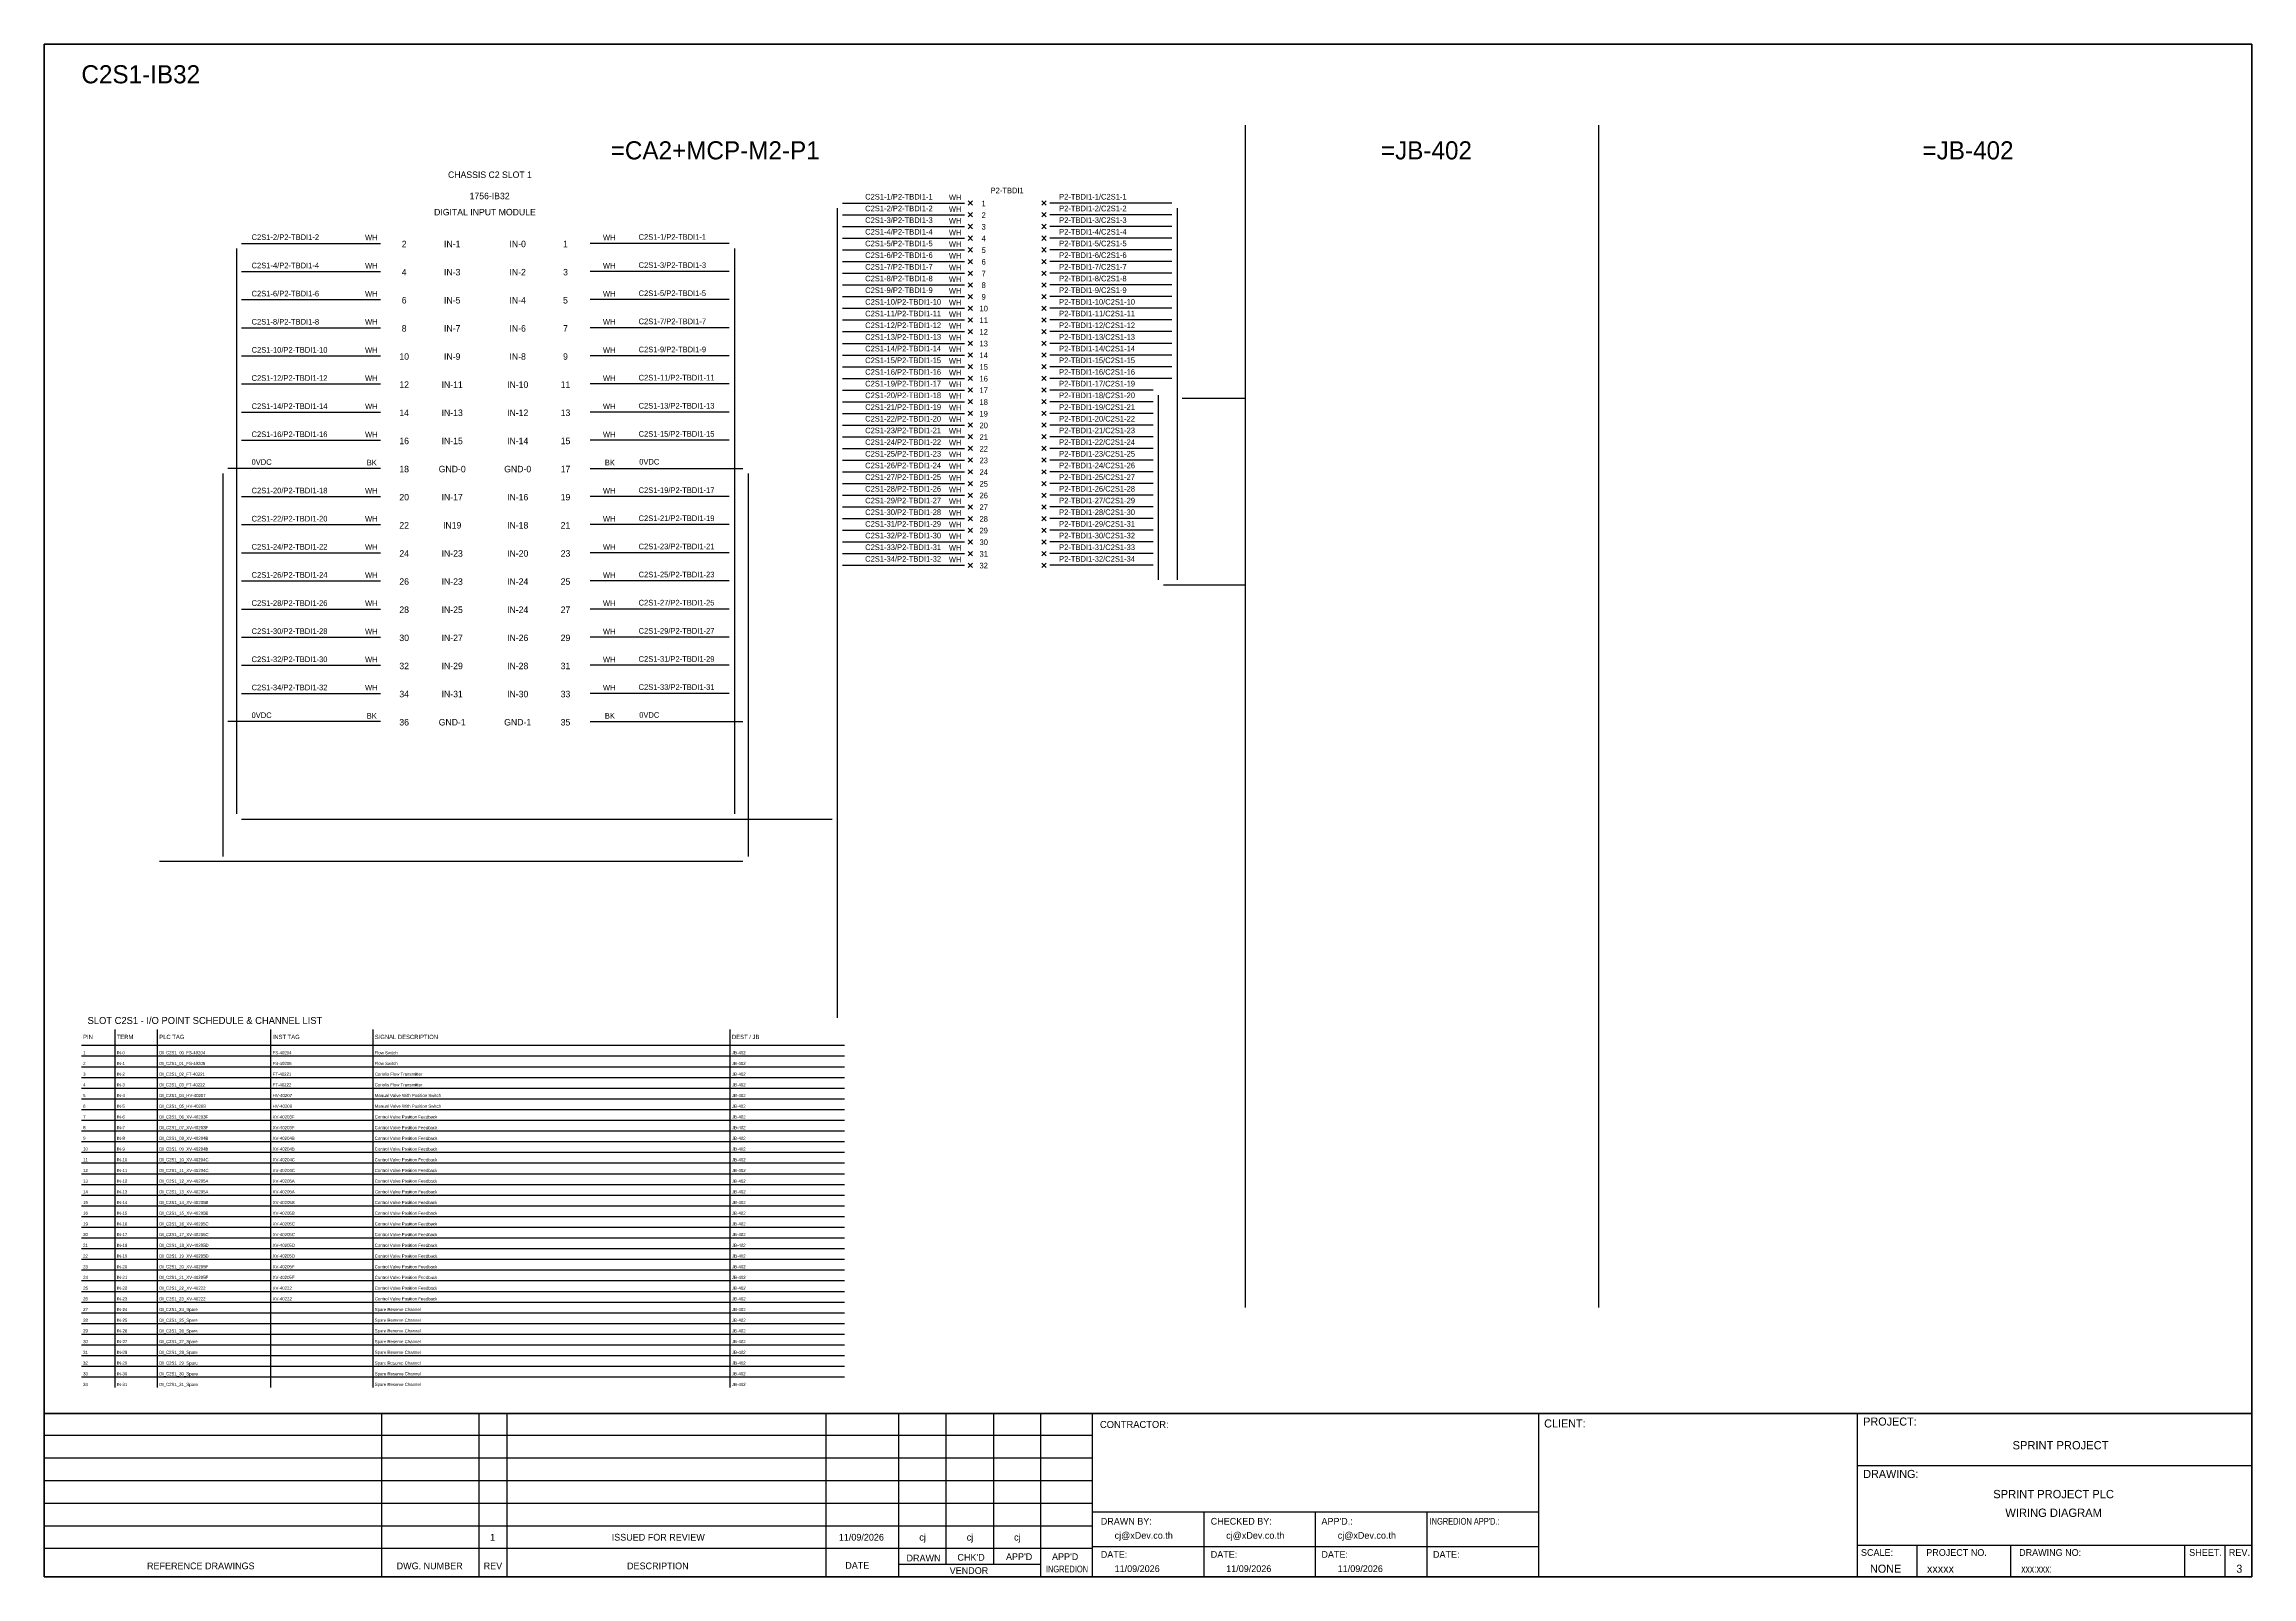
# Model space of a CAD drawing. Header units: metres. Extents: x 0 to 20667, y -39055 to 2704.
# Drawn here: x 16773 to 20667, y -6008 to -3304 of the extents above; entities that cross this region are included whole.
import ezdxf
from ezdxf.enums import TextEntityAlignment as Align

# ---------------------------------------------------------------- set-up
doc = ezdxf.new("R2010")
doc.units = ezdxf.units.M

msp = doc.modelspace()

# ---------------------------------------------------------------- linework, layer by layer
at = {"color": 1, "ltscale": 25.4}
for p, q in [((18410.4, -3580.9), (18402.8, -3588.6)), ((18402.8, -3580.9), (18410.4, -3588.6)), ((18532.5, -3580.9), (18540.2, -3588.6)), ((18540.2, -3580.9), (18532.5, -3588.6)), ((18410.4, -3601.5), (18402.8, -3609.2)), ((18402.8, -3601.5), (18410.4, -3609.2)), ((18532.5, -3601.5), (18540.2, -3609.2)), ((18540.2, -3601.5), (18532.5, -3609.2)), ((18410.4, -3622.1), (18402.8, -3629.8)), ((18402.8, -3622.1), (18410.4, -3629.8)), ((18410.4, -3642.7), (18402.8, -3650.4)), ((18402.8, -3642.7), (18410.4, -3650.4)), ((18532.5, -3622.1), (18540.2, -3629.8)), ((18540.2, -3622.1), (18532.5, -3629.8)), ((18532.5, -3642.7), (18540.2, -3650.4)), ((18540.2, -3642.7), (18532.5, -3650.4)), ((18410.4, -3663.3), (18402.8, -3671)), ((18402.8, -3663.3), (18410.4, -3671)), ((18410.4, -3684), (18402.8, -3691.6)), ((18402.8, -3684), (18410.4, -3691.6)), ((18532.5, -3663.3), (18540.2, -3671)), ((18540.2, -3663.3), (18532.5, -3671)), ((18532.5, -3684), (18540.2, -3691.6)), ((18540.2, -3684), (18532.5, -3691.6)), ((18410.4, -3704.6), (18402.8, -3712.2)), ((18402.8, -3704.6), (18410.4, -3712.2)), ((18410.4, -3725.2), (18402.8, -3732.9)), ((18402.8, -3725.2), (18410.4, -3732.9)), ((18532.5, -3704.6), (18540.2, -3712.2)), ((18540.2, -3704.6), (18532.5, -3712.2)), ((18532.5, -3725.2), (18540.2, -3732.9)), ((18540.2, -3725.2), (18532.5, -3732.9)), ((18410.4, -3745.8), (18402.8, -3753.5)), ((18402.8, -3745.8), (18410.4, -3753.5)), ((18410.4, -3766.4), (18402.8, -3774.1)), ((18402.8, -3766.4), (18410.4, -3774.1)), ((18532.5, -3745.8), (18540.2, -3753.5)), ((18540.2, -3745.8), (18532.5, -3753.5)), ((18532.5, -3766.4), (18540.2, -3774.1)), ((18540.2, -3766.4), (18532.5, -3774.1)), ((18410.4, -3787), (18402.8, -3794.7)), ((18402.8, -3787), (18410.4, -3794.7)), ((18410.4, -3807.6), (18402.8, -3815.3)), ((18402.8, -3807.6), (18410.4, -3815.3)), ((18532.5, -3787), (18540.2, -3794.7)), ((18540.2, -3787), (18532.5, -3794.7)), ((18532.5, -3807.6), (18540.2, -3815.3)), ((18540.2, -3807.6), (18532.5, -3815.3)), ((18410.4, -3828.2), (18402.8, -3835.9)), ((18402.8, -3828.2), (18410.4, -3835.9)), ((18410.4, -3848.9), (18402.8, -3856.5)), ((18402.8, -3848.9), (18410.4, -3856.5)), ((18532.5, -3828.2), (18540.2, -3835.9)), ((18540.2, -3828.2), (18532.5, -3835.9)), ((18532.5, -3848.9), (18540.2, -3856.5)), ((18540.2, -3848.9), (18532.5, -3856.5)), ((18410.4, -3869.5), (18402.8, -3877.1)), ((18402.8, -3869.5), (18410.4, -3877.1)), ((18410.4, -3890.1), (18402.8, -3897.7)), ((18402.8, -3890.1), (18410.4, -3897.7)), ((18532.5, -3869.5), (18540.2, -3877.1)), ((18540.2, -3869.5), (18532.5, -3877.1)), ((18532.5, -3890.1), (18540.2, -3897.7)), ((18540.2, -3890.1), (18532.5, -3897.7)), ((18410.4, -3910.7), (18402.8, -3918.4)), ((18402.8, -3910.7), (18410.4, -3918.4)), ((18410.4, -3931.3), (18402.8, -3939)), ((18402.8, -3931.3), (18410.4, -3939)), ((18532.5, -3910.7), (18540.2, -3918.4)), ((18540.2, -3910.7), (18532.5, -3918.4)), ((18532.5, -3931.3), (18540.2, -3939)), ((18540.2, -3931.3), (18532.5, -3939)), ((18410.4, -3951.9), (18402.8, -3959.6)), ((18402.8, -3951.9), (18410.4, -3959.6)), ((18532.5, -3951.9), (18540.2, -3959.6)), ((18540.2, -3951.9), (18532.5, -3959.6)), ((18410.4, -3972.5), (18402.8, -3980.2)), ((18402.8, -3972.5), (18410.4, -3980.2)), ((18410.4, -3993.1), (18402.8, -4000.8)), ((18402.8, -3993.1), (18410.4, -4000.8)), ((18532.5, -3972.5), (18540.2, -3980.2)), ((18540.2, -3972.5), (18532.5, -3980.2)), ((18532.5, -3993.1), (18540.2, -4000.8)), ((18540.2, -3993.1), (18532.5, -4000.8)), ((18410.4, -4013.8), (18402.8, -4021.4)), ((18402.8, -4013.8), (18410.4, -4021.4)), ((18410.4, -4034.4), (18402.8, -4042)), ((18402.8, -4034.4), (18410.4, -4042)), ((18532.5, -4013.8), (18540.2, -4021.4)), ((18540.2, -4013.8), (18532.5, -4021.4)), ((18532.5, -4034.4), (18540.2, -4042)), ((18540.2, -4034.4), (18532.5, -4042)), ((18410.4, -4055), (18402.8, -4062.6)), ((18402.8, -4055), (18410.4, -4062.6)), ((18410.4, -4075.6), (18402.8, -4083.3)), ((18402.8, -4075.6), (18410.4, -4083.3)), ((18532.5, -4055), (18540.2, -4062.6)), ((18540.2, -4055), (18532.5, -4062.6)), ((18532.5, -4075.6), (18540.2, -4083.3)), ((18540.2, -4075.6), (18532.5, -4083.3)), ((18410.4, -4096.2), (18402.8, -4103.9)), ((18402.8, -4096.2), (18410.4, -4103.9)), ((18410.4, -4116.8), (18402.8, -4124.5)), ((18402.8, -4116.8), (18410.4, -4124.5)), ((18532.5, -4096.2), (18540.2, -4103.9)), ((18540.2, -4096.2), (18532.5, -4103.9)), ((18532.5, -4116.8), (18540.2, -4124.5)), ((18540.2, -4116.8), (18532.5, -4124.5)), ((18410.4, -4137.4), (18402.8, -4145.1)), ((18402.8, -4137.4), (18410.4, -4145.1)), ((18410.4, -4158), (18402.8, -4165.7)), ((18402.8, -4158), (18410.4, -4165.7)), ((18532.5, -4137.4), (18540.2, -4145.1)), ((18540.2, -4137.4), (18532.5, -4145.1)), ((18532.5, -4158), (18540.2, -4165.7)), ((18540.2, -4158), (18532.5, -4165.7)), ((18410.4, -4178.6), (18402.8, -4186.3)), ((18402.8, -4178.6), (18410.4, -4186.3)), ((18410.4, -4199.3), (18402.8, -4206.9)), ((18402.8, -4199.3), (18410.4, -4206.9)), ((18532.5, -4178.6), (18540.2, -4186.3)), ((18540.2, -4178.6), (18532.5, -4186.3)), ((18532.5, -4199.3), (18540.2, -4206.9)), ((18540.2, -4199.3), (18532.5, -4206.9)), ((18410.4, -4219.9), (18402.8, -4227.5)), ((18402.8, -4219.9), (18410.4, -4227.5)), ((18532.5, -4219.9), (18540.2, -4227.5)), ((18540.2, -4219.9), (18532.5, -4227.5))]:
    msp.add_line(p, q, dxfattribs=at)
at = {"color": 7}
for p, q in [((16898.2, -5674.6), (16898.2, -5042.5)), ((16973.2, -5674.6), (16973.2, -5042.5)), ((17173.2, -5674.6), (17173.2, -5042.5)), ((17353.2, -5674.6), (17353.2, -5042.5)), ((17983.2, -5674.6), (17983.2, -5042.5)), ((16838.9, -5070.5), (18184.7, -5070.5))]:
    msp.add_line(p, q, dxfattribs=at)
at = {"color": 8}
for p, q in [((16838.9, -5089.4), (18184.7, -5089.4)), ((16838.9, -5108.3), (18184.7, -5108.3)), ((16838.9, -5127.2), (18184.7, -5127.2)), ((16838.9, -5146), (18184.7, -5146)), ((16838.9, -5164.9), (18184.7, -5164.9)), ((16838.9, -5183.8), (18184.7, -5183.8)), ((16838.9, -5202.7), (18184.7, -5202.7)), ((16838.9, -5221.6), (18184.7, -5221.6)), ((16838.9, -5240.4), (18184.7, -5240.4)), ((16838.9, -5259.3), (18184.7, -5259.3)), ((16838.9, -5278.2), (18184.7, -5278.2)), ((16838.9, -5297.1), (18184.7, -5297.1)), ((16838.9, -5315.9), (18184.7, -5315.9)), ((16838.9, -5334.8), (18184.7, -5334.8)), ((16838.9, -5353.7), (18184.7, -5353.7)), ((16838.9, -5372.6), (18184.7, -5372.6)), ((16838.9, -5391.5), (18184.7, -5391.5)), ((16838.9, -5410.3), (18184.7, -5410.3)), ((16838.9, -5429.2), (18184.7, -5429.2)), ((16838.9, -5448.1), (18184.7, -5448.1)), ((16838.9, -5467), (18184.7, -5467)), ((16838.9, -5485.8), (18184.7, -5485.8)), ((16838.9, -5504.7), (18184.7, -5504.7)), ((16838.9, -5523.6), (18184.7, -5523.6)), ((16838.9, -5542.5), (18184.7, -5542.5)), ((16838.9, -5561.4), (18184.7, -5561.4)), ((16838.9, -5580.2), (18184.7, -5580.2)), ((16838.9, -5599.1), (18184.7, -5599.1)), ((16838.9, -5618), (18184.7, -5618)), ((16838.9, -5636.9), (18184.7, -5636.9)), ((16838.9, -5655.8), (18184.7, -5655.8))]:
    msp.add_line(p, q, dxfattribs=at)
at = {"color": 4}
for p, q in [((20075.5, -5952.3), (20075.5, -6008.4)), ((20240.8, -5952.3), (20240.8, -6008.4))]:
    msp.add_line(p, q, dxfattribs=at)
at = {"color": 4, "ltscale": 0.5}
for p, q in [((20547.9, -5952.3), (20547.9, -6008.4)), ((20547.9, -5952.3), (20547.9, -6008.4)), ((20619.1, -5952.3), (20619.1, -6008.4)), ((20619.1, -5952.3), (20619.1, -6008.4))]:
    msp.add_line(p, q, dxfattribs=at)
at = {"layer": 'GT_1', "color": 4}
for p, q in [((17368.6, -6008.4), (17368.6, -5720.3)), ((17540.5, -6008.4), (17540.5, -5720.3)), ((17589.6, -6008.4), (17589.6, -5720.3)), ((18152.3, -6008.4), (18152.3, -5720.3)), ((18280.6, -6008.4), (18280.6, -5720.3)), ((18364.2, -5986.6), (18364.2, -5720.3)), ((18447.7, -5986.6), (18447.7, -5720.2)), ((18531, -6008.4), (18531, -5720.3)), ((18622, -6008.4), (18622, -5720.3)), ((19409, -6008.4), (19409, -5720.3)), ((19971.3, -6008.4), (19971.3, -5720.3)), ((19971.3, -6008.4), (19971.3, -5720.3)), ((19971.3, -6008.4), (19971.3, -5720.3)), ((18622, -5759.1), (16773.2, -5759.1)), ((18622, -5798.9), (16773.2, -5798.9)), ((18622, -5838.8), (16773.2, -5838.8)), ((18622, -5878.8), (16773.2, -5878.8)), ((19409, -5894.1), (18622, -5894.1)), ((18818.8, -6008.4), (18818.8, -5894.1)), ((19015.5, -6008.4), (19015.5, -5894.1)), ((19212.3, -6008.4), (19212.3, -5894.1)), ((18622, -5918.7), (16773.2, -5918.7)), ((19409, -5955.6), (18622, -5955.6)), ((19971.3, -5952.3), (20666.5, -5952.3)), ((18621.9, -5958.6), (16773.2, -5958.6)), ((18531, -5986.6), (18280.6, -5986.6))]:
    msp.add_line(p, q, dxfattribs=at)
at = {"layer": 'HELPPOINT', "color": 4, "lineweight": 35}
for p, q in [((16773.2, -6008.4), (16773.2, -3304.2)), ((16773.2, -3304.2), (20666.5, -3304.2)), ((16773.2, -6008.4), (16773.2, -3304.2)), ((16773.2, -3304.2), (20666.5, -3304.2)), ((20666.5, -3304.2), (20666.5, -6008.4)), ((20666.5, -3304.2), (20666.5, -6008.4)), ((20666.5, -6008.4), (16773.2, -6008.4)), ((20666.5, -6008.4), (16773.2, -6008.4))]:
    msp.add_line(p, q, dxfattribs=at)
at = {"layer": 'HELPPOINT', "color": 4}
for p, q in [((19971.3, -5811.8), (20666.5, -5811.8)), ((19971.3, -5811.8), (20666.5, -5811.8)), ((19971.3, -5952.3), (20666.5, -5952.3))]:
    msp.add_line(p, q, dxfattribs=at)
at = {"layer": 'IE-WIRE', "color": 4, "ltscale": 25.4}
for p, q in [((18171.8, -3593.9), (18171.8, -5022.3)), ((18180.9, -3584.7), (18396.3, -3584.7)), ((18180.9, -3605.3), (18396.3, -3605.3)), ((18762, -3584.7), (18546.6, -3584.7)), ((18762, -3605.3), (18546.6, -3605.3)), ((18771.1, -3593.9), (18771.1, -4249.4)), ((17121.4, -3655.7), (17366.6, -3655.7)), ((17981.4, -3655.7), (17736.1, -3655.7)), ((18180.9, -3626), (18396.3, -3626)), ((18180.9, -3646.6), (18396.3, -3646.6)), ((18762, -3626), (18546.6, -3626)), ((18762, -3646.6), (18546.6, -3646.6)), ((17112.2, -3664.9), (17112.2, -4662.3)), ((17990.5, -3664.9), (17990.5, -4662.3)), ((18180.9, -3667.2), (18396.3, -3667.2)), ((18180.9, -3687.8), (18396.3, -3687.8)), ((18762, -3667.2), (18546.6, -3667.2)), ((18762, -3687.8), (18546.6, -3687.8)), ((17121.4, -3705.3), (17366.6, -3705.3)), ((17981.4, -3705.3), (17736.1, -3705.3)), ((18180.9, -3708.4), (18396.3, -3708.4)), ((18180.9, -3729), (18396.3, -3729)), ((18762, -3708.4), (18546.6, -3708.4)), ((18762, -3729), (18546.6, -3729)), ((17121.4, -3754.9), (17366.6, -3754.9)), ((17981.4, -3754.9), (17736.1, -3754.9)), ((18180.9, -3749.6), (18396.3, -3749.6)), ((18180.9, -3770.2), (18396.3, -3770.2)), ((18762, -3749.6), (18546.6, -3749.6)), ((18762, -3770.2), (18546.6, -3770.2)), ((17121.4, -3804.6), (17366.6, -3804.6)), ((17981.4, -3804.6), (17736.1, -3804.6)), ((18180.9, -3790.9), (18396.3, -3790.9)), ((18180.9, -3811.5), (18396.3, -3811.5)), ((18762, -3790.9), (18546.6, -3790.9)), ((18762, -3811.5), (18546.6, -3811.5)), ((17121.4, -3854.2), (17366.6, -3854.2)), ((17981.4, -3854.2), (17736.1, -3854.2)), ((18180.9, -3832.1), (18396.3, -3832.1)), ((18180.9, -3852.7), (18396.3, -3852.7)), ((18762, -3832.1), (18546.6, -3832.1)), ((18762, -3852.7), (18546.6, -3852.7)), ((18180.9, -3873.3), (18396.3, -3873.3)), ((18762, -3873.3), (18546.6, -3873.3)), ((17121.4, -3903.8), (17366.6, -3903.8)), ((17981.4, -3903.8), (17736.1, -3903.8)), ((18180.9, -3893.9), (18396.3, -3893.9)), ((18180.9, -3914.5), (18396.3, -3914.5)), ((18762, -3893.9), (18546.6, -3893.9)), ((18728.9, -3914.5), (18546.6, -3914.5)), ((18738, -3923.7), (18738, -4249.4)), ((17121.4, -3953.5), (17366.6, -3953.5)), ((17981.4, -3953.5), (17736.1, -3953.5)), ((18180.9, -3935.1), (18396.3, -3935.1)), ((18180.9, -3955.7), (18396.3, -3955.7)), ((18728.9, -3935.1), (18546.6, -3935.1)), ((18728.9, -3955.7), (18546.6, -3955.7)), ((17121.4, -4003.1), (17366.6, -4003.1)), ((17981.4, -4003.1), (17736.1, -4003.1)), ((18180.9, -3976.4), (18396.3, -3976.4)), ((18180.9, -3997), (18396.3, -3997)), ((18728.9, -3976.4), (18546.6, -3976.4)), ((18728.9, -3997), (18546.6, -3997)), ((18180.9, -4017.6), (18396.3, -4017.6)), ((18180.9, -4038.2), (18396.3, -4038.2)), ((18728.9, -4017.6), (18546.6, -4017.6)), ((18728.9, -4038.2), (18546.6, -4038.2)), ((18180.9, -4058.8), (18396.3, -4058.8)), ((18180.9, -4079.4), (18396.3, -4079.4)), ((18728.9, -4058.8), (18546.6, -4058.8)), ((18728.9, -4079.4), (18546.6, -4079.4)), ((17121.4, -4102.4), (17366.6, -4102.4)), ((17981.4, -4102.4), (17736.1, -4102.4)), ((18180.9, -4100), (18396.3, -4100)), ((18180.9, -4120.6), (18396.3, -4120.6)), ((18728.9, -4100), (18546.6, -4100)), ((18728.9, -4120.6), (18546.6, -4120.6)), ((17121.4, -4152), (17366.6, -4152)), ((17981.4, -4152), (17736.1, -4152)), ((18180.9, -4141.3), (18396.3, -4141.3)), ((18180.9, -4161.9), (18396.3, -4161.9)), ((18728.9, -4141.3), (18546.6, -4141.3)), ((18728.9, -4161.9), (18546.6, -4161.9)), ((17121.4, -4201.6), (17366.6, -4201.6)), ((17981.4, -4201.6), (17736.1, -4201.6)), ((18180.9, -4182.5), (18396.3, -4182.5)), ((18180.9, -4203.1), (18396.3, -4203.1)), ((18728.9, -4182.5), (18546.6, -4182.5)), ((18728.9, -4203.1), (18546.6, -4203.1)), ((18180.9, -4223.7), (18396.3, -4223.7)), ((18728.9, -4223.7), (18546.6, -4223.7)), ((17121.4, -4251.3), (17366.6, -4251.3)), ((17981.4, -4251.3), (17736.1, -4251.3)), ((17121.4, -4300.9), (17366.6, -4300.9)), ((17981.4, -4300.9), (17736.1, -4300.9)), ((17121.4, -4350.5), (17366.6, -4350.5)), ((17981.4, -4350.5), (17736.1, -4350.5)), ((17121.4, -4400.2), (17366.6, -4400.2)), ((17981.4, -4400.2), (17736.1, -4400.2)), ((17121.4, -4449.8), (17366.6, -4449.8)), ((17981.4, -4449.8), (17736.1, -4449.8))]:
    msp.add_line(p, q, dxfattribs=at)
at = {"layer": 'IE-WIRE', "color": 4}
for p, q in [((18780.1, -3928.6), (18891.4, -3928.6)), ((18747, -4258.4), (18891.4, -4258.4)), ((17121.3, -4671.4), (18162.6, -4671.4))]:
    msp.add_line(p, q, dxfattribs=at)
at = {"layer": 'IE-WIRE', "color": 7, "ltscale": 25.4}
for p, q in [((17088.1, -4061.9), (17088.1, -4737.5)), ((17366.6, -4052.7), (17097.2, -4052.7)), ((17736.1, -4052.7), (18005.5, -4052.7)), ((18014.6, -4061.9), (18014.6, -4737.5)), ((17366.6, -4499.4), (17097.2, -4499.4)), ((17736.1, -4499.4), (18005.5, -4499.4)), ((18005.6, -4746.5), (16976.6, -4746.5))]:
    msp.add_line(p, q, dxfattribs=at)
at = {"layer": 'MEMBER', "color": 4, "lineweight": 35}
msp.add_line((16773.2, -5720.3), (20666.5, -5720.3), dxfattribs=at)
msp.add_line((16773.2, -5720.3), (20666.5, -5720.3), dxfattribs=at)
at = {"layer": 'MEMBER', "color": 4}
for p, q in [((19971.3, -5811.8), (20666.5, -5811.8)), ((19971.3, -5811.8), (20666.5, -5811.8)), ((19971.3, -5952.3), (20666.5, -5952.3)), ((19971.3, -5952.3), (20666.5, -5952.3))]:
    msp.add_line(p, q, dxfattribs=at)
at = {"layer": 'x01001-FrameArea'}
for p, q in [((18891.4, -3446.9), (18891.4, -5533.4)), ((19514.5, -3446.9), (19514.5, -5533.4))]:
    msp.add_line(p, q, dxfattribs=at)

# ---------------------------------------------------------------- texts
at = {"color": 2}
msp.add_text('C2S1-IB32', height=32, dxfattribs=at).set_placement((16838.9, -3373.4))
for s, height, p in [('=CA2+MCP-M2-P1', 32, (17956.6, -3491.6)), ('=JB-402', 32, (19210.9, -3491.6)), ('=JB-402', 32, (20166, -3491.6)), ('CHASSIS C2 SLOT 1', 11.441, (17559.4, -3534.6)), ('1756-IB32', 11.44, (17558.8, -3572.1)), ('DIGITAL INPUT MODULE', 11.441, (17550.6, -3600.6)), ('2', 11.4, (17408.1, -3656.8)), ('IN-1', 11.44, (17492.8, -3656.8)), ('IN-0', 11.44, (17608.3, -3656.8)), ('1', 11.4, (17692.6, -3656.8)), ('4', 11.4, (17408.1, -3706.5)), ('IN-3', 11.44, (17492.8, -3706.5)), ('IN-2', 11.44, (17608.3, -3706.5)), ('3', 11.4, (17692.6, -3706.5)), ('6', 11.4, (17408.1, -3756.1)), ('IN-5', 11.44, (17492.8, -3756.1)), ('IN-4', 11.44, (17608.3, -3756.1)), ('5', 11.4, (17692.6, -3756.1)), ('8', 11.4, (17408.1, -3805.7)), ('IN-7', 11.44, (17492.8, -3805.7)), ('IN-6', 11.44, (17608.3, -3805.7)), ('7', 11.4, (17692.6, -3805.7)), ('10', 11.44, (17408.1, -3855.4)), ('IN-9', 11.44, (17492.8, -3855.4)), ('IN-8', 11.44, (17608.3, -3855.4)), ('9', 11.4, (17692.6, -3855.4)), ('12', 11.44, (17408.1, -3905)), ('IN-11', 11.44, (17492.8, -3905)), ('IN-10', 11.44, (17608.3, -3905)), ('11', 11.44, (17692.6, -3905)), ('14', 11.44, (17408.1, -3954.6)), ('IN-13', 11.44, (17492.8, -3954.6)), ('IN-12', 11.44, (17608.3, -3954.6)), ('13', 11.44, (17692.6, -3954.6)), ('16', 11.44, (17408.1, -4004.3)), ('IN-15', 11.44, (17492.8, -4004.3)), ('IN-14', 11.44, (17608.3, -4004.3)), ('15', 11.44, (17692.6, -4004.3)), ('18', 11.44, (17408.1, -4053.9)), ('GND-0', 11.44, (17492.8, -4053.9)), ('GND-0', 11.44, (17608.3, -4053.9)), ('17', 11.44, (17692.6, -4053.9)), ('20', 11.44, (17408.1, -4103.5)), ('IN-17', 11.44, (17492.8, -4103.5)), ('IN-16', 11.44, (17608.3, -4103.5)), ('19', 11.44, (17692.6, -4103.5)), ('22', 11.44, (17408.1, -4153.2)), ('IN19', 11.44, (17492.8, -4153.2)), ('IN-18', 11.44, (17608.3, -4153.2)), ('21', 11.44, (17692.6, -4153.2)), ('24', 11.44, (17408.1, -4202.8)), ('IN-23', 11.44, (17492.8, -4202.8)), ('IN-20', 11.44, (17608.3, -4202.8)), ('23', 11.44, (17692.6, -4202.8)), ('26', 11.44, (17408.1, -4252.4)), ('IN-23', 11.44, (17492.8, -4252.4)), ('IN-24', 11.44, (17608.3, -4252.4)), ('25', 11.44, (17692.6, -4252.4)), ('28', 11.44, (17408.1, -4302.1)), ('IN-25', 11.44, (17492.8, -4302.1)), ('IN-24', 11.44, (17608.3, -4302.1)), ('27', 11.44, (17692.6, -4302.1)), ('30', 11.44, (17408.1, -4351.7)), ('IN-27', 11.44, (17492.8, -4351.7)), ('IN-26', 11.44, (17608.3, -4351.7)), ('29', 11.44, (17692.6, -4351.7)), ('32', 11.44, (17408.1, -4401.3)), ('IN-29', 11.44, (17492.8, -4401.3)), ('IN-28', 11.44, (17608.3, -4401.3)), ('31', 11.44, (17692.6, -4401.3)), ('34', 11.44, (17408.1, -4450.9)), ('IN-31', 11.44, (17492.8, -4450.9)), ('IN-30', 11.44, (17608.3, -4450.9)), ('33', 11.44, (17692.6, -4450.9)), ('36', 11.44, (17408.1, -4500.6)), ('GND-1', 11.44, (17492.8, -4500.6)), ('GND-1', 11.44, (17608.3, -4500.6)), ('35', 11.44, (17692.6, -4500.6))]:
    msp.add_text(s, height=height, dxfattribs=at).set_placement(p, align=Align.MIDDLE_CENTER)
at = {"color": 4}
for s, height, p in [('C2S1-1/P2-TBDI1-1', 9.949, (18221.1, -3578.4)), ('WH', 9.95, (18368.7, -3579.5)), ('P2-TBDI1-1/C2S1-1', 9.949, (18563.1, -3578.4)), ('C2S1-2/P2-TBDI1-2', 9.949, (18221.1, -3599.1)), ('C2S1-3/P2-TBDI1-3', 9.949, (18221.1, -3619.7)), ('WH', 9.95, (18368.7, -3600.1)), ('WH', 9.95, (18368.7, -3620.7)), ('P2-TBDI1-2/C2S1-2', 9.949, (18563.1, -3599.1)), ('P2-TBDI1-3/C2S1-3', 9.949, (18563.1, -3619.7)), ('C2S1-2/P2-TBDI1-2', 9.949, (17139, -3649.7)), ('WH', 9.95, (17339.1, -3650.4)), ('WH', 9.95, (17758.6, -3650.4)), ('C2S1-1/P2-TBDI1-1', 9.949, (17821.5, -3649.4)), ('C2S1-4/P2-TBDI1-4', 9.949, (18221.1, -3640.3)), ('C2S1-5/P2-TBDI1-5', 9.949, (18221.1, -3660.9)), ('WH', 9.95, (18368.7, -3641.3)), ('WH', 9.95, (18368.7, -3661.9)), ('P2-TBDI1-4/C2S1-4', 9.949, (18563.1, -3640.3)), ('P2-TBDI1-5/C2S1-5', 9.949, (18563.1, -3660.9)), ('C2S1-4/P2-TBDI1-4', 9.949, (17139, -3699.7)), ('WH', 9.95, (17339.1, -3700.1)), ('WH', 9.95, (17758.6, -3700.1)), ('C2S1-3/P2-TBDI1-3', 9.949, (17821.5, -3699)), ('C2S1-6/P2-TBDI1-6', 9.949, (18221.1, -3681.5)), ('C2S1-7/P2-TBDI1-7', 9.949, (18221.1, -3702.1)), ('WH', 9.95, (18368.7, -3682.5)), ('WH', 9.95, (18368.7, -3703.2)), ('P2-TBDI1-6/C2S1-6', 9.949, (18563.1, -3681.5)), ('P2-TBDI1-7/C2S1-7', 9.949, (18563.1, -3702.1)), ('C2S1-8/P2-TBDI1-8', 9.949, (18221.1, -3722.7)), ('C2S1-9/P2-TBDI1-9', 9.949, (18221.1, -3743.3)), ('WH', 9.95, (18368.7, -3723.8)), ('WH', 9.95, (18368.7, -3744.4)), ('P2-TBDI1-8/C2S1-8', 9.949, (18563.1, -3722.7)), ('P2-TBDI1-9/C2S1-9', 9.949, (18563.1, -3743.3)), ('C2S1-6/P2-TBDI1-6', 9.949, (17139, -3749.3)), ('WH', 9.95, (17339.1, -3749.7)), ('WH', 9.95, (17758.6, -3749.7)), ('C2S1-5/P2-TBDI1-5', 9.949, (17821.5, -3748.7)), ('C2S1-10/P2-TBDI1-10', 9.949, (18221.1, -3764)), ('C2S1-11/P2-TBDI1-11', 9.949, (18221.1, -3784.6)), ('WH', 9.95, (18368.7, -3765)), ('WH', 9.95, (18368.7, -3785.6)), ('P2-TBDI1-10/C2S1-10', 9.949, (18563.1, -3764)), ('P2-TBDI1-11/C2S1-11', 9.949, (18563.1, -3784.6)), ('C2S1-8/P2-TBDI1-8', 9.949, (17139, -3799)), ('WH', 9.95, (17339.1, -3799.3)), ('WH', 9.95, (17758.6, -3799.3)), ('C2S1-7/P2-TBDI1-7', 9.949, (17821.5, -3798.3)), ('C2S1-12/P2-TBDI1-12', 9.949, (18221.1, -3805.2)), ('C2S1-13/P2-TBDI1-13', 9.949, (18221.1, -3825.8)), ('WH', 9.95, (18368.7, -3806.2)), ('P2-TBDI1-12/C2S1-12', 9.949, (18563.1, -3805.2)), ('P2-TBDI1-13/C2S1-13', 9.949, (18563.1, -3825.8)), ('C2S1-10/P2-TBDI1-10', 9.949, (17139, -3848.6)), ('WH', 9.95, (17339.1, -3849)), ('WH', 9.95, (17758.6, -3849)), ('C2S1-9/P2-TBDI1-9', 9.949, (17821.5, -3847.9)), ('C2S1-14/P2-TBDI1-14', 9.949, (18221.1, -3846.4)), ('WH', 9.95, (18368.7, -3826.8)), ('WH', 9.95, (18368.7, -3847.4)), ('P2-TBDI1-14/C2S1-14', 9.949, (18563.1, -3846.4)), ('C2S1-12/P2-TBDI1-12', 9.949, (17139, -3898.2)), ('WH', 9.95, (17339.1, -3898.6)), ('WH', 9.95, (17758.6, -3898.6)), ('C2S1-11/P2-TBDI1-11', 9.949, (17821.5, -3897.6)), ('C2S1-15/P2-TBDI1-15', 9.949, (18221.1, -3867)), ('C2S1-16/P2-TBDI1-16', 9.949, (18221.1, -3887.6)), ('WH', 9.95, (18368.7, -3868)), ('WH', 9.95, (18368.7, -3888.7)), ('P2-TBDI1-15/C2S1-15', 9.949, (18563.1, -3867)), ('P2-TBDI1-16/C2S1-16', 9.949, (18563.1, -3887.6)), ('C2S1-19/P2-TBDI1-17', 9.949, (18221.1, -3908.2)), ('C2S1-20/P2-TBDI1-18', 9.949, (18221.1, -3928.8)), ('WH', 9.95, (18368.7, -3909.3)), ('WH', 9.95, (18368.7, -3929.9)), ('P2-TBDI1-17/C2S1-19', 9.949, (18563.1, -3908.2)), ('P2-TBDI1-18/C2S1-20', 9.949, (18563.1, -3928.8)), ('C2S1-14/P2-TBDI1-14', 9.949, (17139, -3947.9)), ('WH', 9.95, (17339.1, -3948.2)), ('WH', 9.95, (17758.6, -3948.2)), ('C2S1-13/P2-TBDI1-13', 9.949, (17821.5, -3947.2)), ('C2S1-21/P2-TBDI1-19', 9.949, (18221.1, -3949.5)), ('C2S1-22/P2-TBDI1-20', 9.949, (18221.1, -3970.1)), ('WH', 9.95, (18368.7, -3950.5)), ('WH', 9.95, (18368.7, -3971.1)), ('P2-TBDI1-19/C2S1-21', 9.949, (18563.1, -3949.5)), ('P2-TBDI1-20/C2S1-22', 9.949, (18563.1, -3970.1)), ('C2S1-16/P2-TBDI1-16', 9.949, (17139, -3997.5)), ('WH', 9.95, (17339.1, -3997.9)), ('WH', 9.95, (17758.6, -3997.9)), ('C2S1-15/P2-TBDI1-15', 9.949, (17821.5, -3996.8)), ('C2S1-23/P2-TBDI1-21', 9.949, (18221.1, -3990.7)), ('C2S1-24/P2-TBDI1-22', 9.949, (18221.1, -4011.3)), ('WH', 9.95, (18368.7, -3991.7)), ('WH', 9.95, (18368.7, -4012.3)), ('P2-TBDI1-21/C2S1-23', 9.949, (18563.1, -3990.7)), ('P2-TBDI1-22/C2S1-24', 9.949, (18563.1, -4011.3)), ('C2S1-25/P2-TBDI1-23', 9.949, (18221.1, -4031.9)), ('C2S1-26/P2-TBDI1-24', 9.949, (18221.1, -4052.5)), ('WH', 9.95, (18368.7, -4032.9)), ('WH', 9.95, (18368.7, -4053.6)), ('P2-TBDI1-23/C2S1-25', 9.949, (18563.1, -4031.9)), ('P2-TBDI1-24/C2S1-26', 9.949, (18563.1, -4052.5)), ('C2S1-20/P2-TBDI1-18', 9.949, (17139, -4096.8)), ('WH', 9.95, (17339.1, -4097.1)), ('WH', 9.95, (17758.6, -4097.1)), ('C2S1-19/P2-TBDI1-17', 9.949, (17821.5, -4096.1)), ('C2S1-27/P2-TBDI1-25', 9.949, (18221.1, -4073.1)), ('C2S1-28/P2-TBDI1-26', 9.949, (18221.1, -4093.7)), ('WH', 9.95, (18368.7, -4074.2)), ('WH', 9.95, (18368.7, -4094.8)), ('P2-TBDI1-25/C2S1-27', 9.949, (18563.1, -4073.1)), ('P2-TBDI1-26/C2S1-28', 9.949, (18563.1, -4093.7)), ('C2S1-29/P2-TBDI1-27', 9.949, (18221.1, -4114.4)), ('C2S1-30/P2-TBDI1-28', 9.949, (18221.1, -4135)), ('WH', 9.95, (18368.7, -4115.4)), ('WH', 9.95, (18368.7, -4136)), ('P2-TBDI1-27/C2S1-29', 9.949, (18563.1, -4114.4)), ('P2-TBDI1-28/C2S1-30', 9.949, (18563.1, -4135)), ('C2S1-22/P2-TBDI1-20', 9.949, (17139, -4146.4)), ('WH', 9.95, (17339.1, -4146.8)), ('WH', 9.95, (17758.6, -4146.8)), ('C2S1-21/P2-TBDI1-19', 9.949, (17821.5, -4145.7)), ('C2S1-31/P2-TBDI1-29', 9.949, (18221.1, -4155.6)), ('C2S1-32/P2-TBDI1-30', 9.949, (18221.1, -4176.2)), ('WH', 9.95, (18368.7, -4156.6)), ('P2-TBDI1-29/C2S1-31', 9.949, (18563.1, -4155.6)), ('P2-TBDI1-30/C2S1-32', 9.949, (18563.1, -4176.2)), ('C2S1-24/P2-TBDI1-22', 9.949, (17139, -4196)), ('WH', 9.95, (17339.1, -4196.4)), ('WH', 9.95, (17758.6, -4196.4)), ('C2S1-23/P2-TBDI1-21', 9.949, (17821.5, -4195.4)), ('C2S1-33/P2-TBDI1-31', 9.949, (18221.1, -4196.8)), ('WH', 9.95, (18368.7, -4177.2)), ('WH', 9.95, (18368.7, -4197.8)), ('P2-TBDI1-31/C2S1-33', 9.949, (18563.1, -4196.8)), ('C2S1-26/P2-TBDI1-24', 9.949, (17139, -4245.6)), ('WH', 9.95, (17339.1, -4246)), ('WH', 9.95, (17758.6, -4246)), ('C2S1-25/P2-TBDI1-23', 9.949, (17821.5, -4245)), ('C2S1-34/P2-TBDI1-32', 9.949, (18221.1, -4217.4)), ('WH', 9.95, (18368.7, -4218.4)), ('P2-TBDI1-32/C2S1-34', 9.949, (18563.1, -4217.4)), ('C2S1-28/P2-TBDI1-26', 9.949, (17139, -4295.3)), ('WH', 9.95, (17339.1, -4295.7)), ('WH', 9.95, (17758.6, -4295.7)), ('C2S1-27/P2-TBDI1-25', 9.949, (17821.5, -4294.6)), ('C2S1-30/P2-TBDI1-28', 9.949, (17139, -4344.9)), ('WH', 9.95, (17339.1, -4345.3)), ('WH', 9.95, (17758.6, -4345.3)), ('C2S1-29/P2-TBDI1-27', 9.949, (17821.5, -4344.3)), ('C2S1-32/P2-TBDI1-30', 9.949, (17139, -4394.5)), ('WH', 9.95, (17339.1, -4394.9)), ('WH', 9.95, (17758.6, -4394.9)), ('C2S1-31/P2-TBDI1-29', 9.949, (17821.5, -4393.9)), ('C2S1-34/P2-TBDI1-32', 9.949, (17139, -4444.2)), ('WH', 9.95, (17339.1, -4444.6)), ('WH', 9.95, (17758.6, -4444.6)), ('C2S1-33/P2-TBDI1-31', 9.949, (17821.5, -4443.5))]:
    msp.add_text(s, height=height, dxfattribs=at).set_placement(p)
msp.add_text('P2-TBDI1', height=9.95, dxfattribs=at).set_placement((18471.5, -3562.4), align=Align.MIDDLE_CENTER)
at = {"color": 7}
for s, height, p in [('0VDC', 9.95, (17139, -4046.5)), ('BK', 9.95, (17342.1, -4047.5)), ('BK', 9.95, (17762, -4047.5)), ('0VDC', 9.95, (17822.6, -4046)), ('0VDC', 9.95, (17139, -4493.2)), ('BK', 9.95, (17342.1, -4494.2)), ('BK', 9.95, (17762, -4494.2)), ('0VDC', 9.95, (17822.6, -4492.7)), ('2', 5.5, (16841.9, -5105.3)), ('1', 5.5, (16841.9, -5086.4)), ('IN-0', 5.5, (16901.2, -5086.4)), ('IN-1', 5.5, (16901.2, -5105.3)), ('DI_C2S1_00_FS-40204', 5.5, (16976.2, -5086.4)), ('DI_C2S1_01_FS-40205', 5.5, (16976.2, -5105.3)), ('FS-40204', 5.5, (17176.2, -5086.4)), ('FS-40205', 5.5, (17176.2, -5105.3)), ('Flow Switch', 5.5, (17356.2, -5086.4)), ('Flow Switch', 5.5, (17356.2, -5105.3)), ('JB-402', 5.5, (17986.2, -5086.4)), ('JB-402', 5.5, (17986.2, -5105.3)), ('4', 5.5, (16841.9, -5143)), ('3', 5.5, (16841.9, -5124.2)), ('IN-2', 5.5, (16901.2, -5124.2)), ('IN-3', 5.5, (16901.2, -5143)), ('DI_C2S1_02_FT-40221', 5.5, (16976.2, -5124.2)), ('DI_C2S1_03_FT-40222', 5.5, (16976.2, -5143)), ('FT-40221', 5.5, (17176.2, -5124.2)), ('FT-40222', 5.5, (17176.2, -5143)), ('Coriolis Flow Transmitter', 5.5, (17356.2, -5124.2)), ('Coriolis Flow Transmitter', 5.5, (17356.2, -5143)), ('JB-402', 5.5, (17986.2, -5124.2)), ('JB-402', 5.5, (17986.2, -5143)), ('5', 5.5, (16841.9, -5161.9)), ('6', 5.5, (16841.9, -5180.8)), ('IN-4', 5.5, (16901.2, -5161.9)), ('IN-5', 5.5, (16901.2, -5180.8)), ('DI_C2S1_04_HV-40207', 5.5, (16976.2, -5161.9)), ('DI_C2S1_05_HV-40208', 5.5, (16976.2, -5180.8)), ('HV-40207', 5.5, (17176.2, -5161.9)), ('HV-40208', 5.5, (17176.2, -5180.8)), ('Manual Valve With Position Switch', 5.5, (17356.2, -5161.9)), ('Manual Valve With Position Switch', 5.5, (17356.2, -5180.8)), ('JB-402', 5.5, (17986.2, -5161.9)), ('JB-402', 5.5, (17986.2, -5180.8)), ('8', 5.5, (16841.9, -5218.6)), ('7', 5.5, (16841.9, -5199.7)), ('IN-6', 5.5, (16901.2, -5199.7)), ('IN-7', 5.5, (16901.2, -5218.6)), ('DI_C2S1_06_XV-40203F', 5.5, (16976.2, -5199.7)), ('DI_C2S1_07_XV-40203F', 5.5, (16976.2, -5218.6)), ('XV-40203F', 5.5, (17176.2, -5199.7)), ('XV-40203F', 5.5, (17176.2, -5218.6)), ('Control Valve Position Feedback', 5.5, (17356.2, -5199.7)), ('Control Valve Position Feedback', 5.5, (17356.2, -5218.6)), ('JB-402', 5.5, (17986.2, -5199.7)), ('JB-402', 5.5, (17986.2, -5218.6)), ('9', 5.5, (16841.9, -5237.4)), ('10', 5.5, (16841.9, -5256.3)), ('IN-8', 5.5, (16901.2, -5237.4)), ('IN-9', 5.5, (16901.2, -5256.3)), ('DI_C2S1_08_XV-40204B', 5.5, (16976.2, -5237.4)), ('DI_C2S1_09_XV-40204B', 5.5, (16976.2, -5256.3)), ('XV-40204B', 5.5, (17176.2, -5237.4)), ('XV-40204B', 5.5, (17176.2, -5256.3)), ('Control Valve Position Feedback', 5.5, (17356.2, -5237.4)), ('Control Valve Position Feedback', 5.5, (17356.2, -5256.3)), ('JB-402', 5.5, (17986.2, -5237.4)), ('JB-402', 5.5, (17986.2, -5256.3)), ('11', 5.5, (16841.9, -5275.2)), ('12', 5.5, (16841.9, -5294.1)), ('IN-10', 5.5, (16901.2, -5275.2)), ('IN-11', 5.5, (16901.2, -5294.1)), ('DI_C2S1_10_XV-40204C', 5.5, (16976.2, -5275.2)), ('DI_C2S1_11_XV-40204C', 5.5, (16976.2, -5294.1)), ('XV-40204C', 5.5, (17176.2, -5275.2)), ('XV-40204C', 5.5, (17176.2, -5294.1)), ('Control Valve Position Feedback', 5.5, (17356.2, -5275.2)), ('Control Valve Position Feedback', 5.5, (17356.2, -5294.1)), ('JB-402', 5.5, (17986.2, -5275.2)), ('JB-402', 5.5, (17986.2, -5294.1)), ('13', 5.5, (16841.9, -5312.9)), ('14', 5.5, (16841.9, -5331.8)), ('IN-12', 5.5, (16901.2, -5312.9)), ('IN-13', 5.5, (16901.2, -5331.8)), ('DI_C2S1_12_XV-40205A', 5.5, (16976.2, -5312.9)), ('DI_C2S1_13_XV-40205A', 5.5, (16976.2, -5331.8)), ('XV-40205A', 5.5, (17176.2, -5312.9)), ('XV-40205A', 5.5, (17176.2, -5331.8)), ('Control Valve Position Feedback', 5.5, (17356.2, -5312.9)), ('Control Valve Position Feedback', 5.5, (17356.2, -5331.8)), ('JB-402', 5.5, (17986.2, -5312.9)), ('JB-402', 5.5, (17986.2, -5331.8)), ('15', 5.5, (16841.9, -5350.7)), ('16', 5.5, (16841.9, -5369.6)), ('IN-14', 5.5, (16901.2, -5350.7)), ('IN-15', 5.5, (16901.2, -5369.6)), ('DI_C2S1_14_XV-40205B', 5.5, (16976.2, -5350.7)), ('DI_C2S1_15_XV-40205B', 5.5, (16976.2, -5369.6)), ('XV-40205B', 5.5, (17176.2, -5350.7)), ('XV-40205B', 5.5, (17176.2, -5369.6)), ('Control Valve Position Feedback', 5.5, (17356.2, -5350.7)), ('Control Valve Position Feedback', 5.5, (17356.2, -5369.6)), ('JB-402', 5.5, (17986.2, -5350.7)), ('JB-402', 5.5, (17986.2, -5369.6)), ('20', 5.5, (16841.9, -5407.3)), ('19', 5.5, (16841.9, -5388.5)), ('IN-16', 5.5, (16901.2, -5388.5)), ('IN-17', 5.5, (16901.2, -5407.3)), ('DI_C2S1_16_XV-40205C', 5.5, (16976.2, -5388.5)), ('DI_C2S1_17_XV-40205C', 5.5, (16976.2, -5407.3)), ('XV-40205C', 5.5, (17176.2, -5388.5)), ('XV-40205C', 5.5, (17176.2, -5407.3)), ('Control Valve Position Feedback', 5.5, (17356.2, -5388.5)), ('Control Valve Position Feedback', 5.5, (17356.2, -5407.3)), ('JB-402', 5.5, (17986.2, -5388.5)), ('JB-402', 5.5, (17986.2, -5407.3)), ('21', 5.5, (16841.9, -5426.2)), ('22', 5.5, (16841.9, -5445.1)), ('IN-18', 5.5, (16901.2, -5426.2)), ('IN-19', 5.5, (16901.2, -5445.1)), ('DI_C2S1_18_XV-40205D', 5.5, (16976.2, -5426.2)), ('DI_C2S1_19_XV-40205D', 5.5, (16976.2, -5445.1)), ('XV-40205D', 5.5, (17176.2, -5426.2)), ('XV-40205D', 5.5, (17176.2, -5445.1)), ('Control Valve Position Feedback', 5.5, (17356.2, -5426.2)), ('Control Valve Position Feedback', 5.5, (17356.2, -5445.1)), ('JB-402', 5.5, (17986.2, -5426.2)), ('JB-402', 5.5, (17986.2, -5445.1)), ('23', 5.5, (16841.9, -5464)), ('24', 5.5, (16841.9, -5482.8)), ('IN-20', 5.5, (16901.2, -5464)), ('IN-21', 5.5, (16901.2, -5482.8)), ('DI_C2S1_20_XV-40205F', 5.5, (16976.2, -5464)), ('DI_C2S1_21_XV-40205F', 5.5, (16976.2, -5482.8)), ('XV-40205F', 5.5, (17176.2, -5464)), ('XV-40205F', 5.5, (17176.2, -5482.8)), ('Control Valve Position Feedback', 5.5, (17356.2, -5464)), ('Control Valve Position Feedback', 5.5, (17356.2, -5482.8)), ('JB-402', 5.5, (17986.2, -5464)), ('JB-402', 5.5, (17986.2, -5482.8)), ('25', 5.5, (16841.9, -5501.7)), ('26', 5.5, (16841.9, -5520.6)), ('IN-22', 5.5, (16901.2, -5501.7)), ('IN-23', 5.5, (16901.2, -5520.6)), ('DI_C2S1_22_XV-40222', 5.5, (16976.2, -5501.7)), ('DI_C2S1_23_XV-40222', 5.5, (16976.2, -5520.6)), ('XV-40222', 5.5, (17176.2, -5501.7)), ('XV-40222', 5.5, (17176.2, -5520.6)), ('Control Valve Position Feedback', 5.5, (17356.2, -5501.7)), ('Control Valve Position Feedback', 5.5, (17356.2, -5520.6)), ('JB-402', 5.5, (17986.2, -5501.7)), ('JB-402', 5.5, (17986.2, -5520.6)), ('27', 5.5, (16841.9, -5539.5)), ('28', 5.5, (16841.9, -5558.4)), ('IN-24', 5.5, (16901.2, -5539.5)), ('IN-25', 5.5, (16901.2, -5558.4)), ('DI_C2S1_24_Spare', 5.5, (16976.2, -5539.5)), ('DI_C2S1_25_Spare', 5.5, (16976.2, -5558.4)), ('Spare Reserve Channel', 5.5, (17356.2, -5539.5)), ('Spare Reserve Channel', 5.5, (17356.2, -5558.4)), ('JB-402', 5.5, (17986.2, -5539.5)), ('JB-402', 5.5, (17986.2, -5558.4)), ('30', 5.5, (16841.9, -5596.1)), ('29', 5.5, (16841.9, -5577.2)), ('IN-26', 5.5, (16901.2, -5577.2)), ('IN-27', 5.5, (16901.2, -5596.1)), ('DI_C2S1_26_Spare', 5.5, (16976.2, -5577.2)), ('DI_C2S1_27_Spare', 5.5, (16976.2, -5596.1)), ('Spare Reserve Channel', 5.5, (17356.2, -5577.2)), ('Spare Reserve Channel', 5.5, (17356.2, -5596.1)), ('JB-402', 5.5, (17986.2, -5577.2)), ('JB-402', 5.5, (17986.2, -5596.1)), ('31', 5.5, (16841.9, -5615)), ('32', 5.5, (16841.9, -5633.9)), ('IN-28', 5.5, (16901.2, -5615)), ('IN-29', 5.5, (16901.2, -5633.9)), ('DI_C2S1_28_Spare', 5.5, (16976.2, -5615)), ('DI_C2S1_29_Spare', 5.5, (16976.2, -5633.9)), ('Spare Reserve Channel', 5.5, (17356.2, -5615)), ('Spare Reserve Channel', 5.5, (17356.2, -5633.9)), ('JB-402', 5.5, (17986.2, -5615)), ('JB-402', 5.5, (17986.2, -5633.9)), ('33', 5.5, (16841.9, -5652.8)), ('34', 5.5, (16841.9, -5671.6)), ('IN-30', 5.5, (16901.2, -5652.8)), ('IN-31', 5.5, (16901.2, -5671.6)), ('DI_C2S1_30_Spare', 5.5, (16976.2, -5652.8)), ('DI_C2S1_31_Spare', 5.5, (16976.2, -5671.6)), ('Spare Reserve Channel', 5.5, (17356.2, -5652.8)), ('Spare Reserve Channel', 5.5, (17356.2, -5671.6)), ('JB-402', 5.5, (17986.2, -5652.8)), ('JB-402', 5.5, (17986.2, -5671.6))]:
    msp.add_text(s, height=height, dxfattribs=at).set_placement(p)
at = {"color": 3}
for s, p in [('PIN', (16841.9, -5059.5)), ('TERM', (16901.2, -5059.5)), ('PLC TAG', (16976.2, -5059.5)), ('INST TAG', (17176.2, -5059.5)), ('SIGNAL DESCRIPTION', (17356.2, -5059.5)), ('DEST / JB', (17986.2, -5059.5))]:
    msp.add_text(s, height=7.5, dxfattribs=at).set_placement(p)
at = {"color": 4, "ltscale": 100}
for s, p in [('SPRINT PROJECT', (20329.1, -5776.2)), ('SPRINT PROJECT PLC', (20316.9, -5862.4)), ('WIRING DIAGRAM', (20316.9, -5895.3))]:
    msp.add_text(s, height=14.693, dxfattribs=at).set_placement(p, align=Align.MIDDLE_CENTER)
at = {"layer": 'GT_1', "color": 4}
for s, p in [('CLIENT:', (19418.5, -5744.9)), ('PROJECT:', (19981.2, -5741.6)), ('DRAWING:', (19981.2, -5834))]:
    msp.add_text(s, height=14.25, dxfattribs=at).set_placement(p)
at = {"layer": 'MEMBER', "color": 4, "ltscale": 0.8}
for s, height, p in [('SLOT C2S1 - I/O POINT SCHEDULE & CHANNEL LIST', 12.35, (16849.8, -5032.9)), ('CONTRACTOR:', 12.35, (18635.1, -5745.7)), ('DRAWN BY:', 11.88, (18636.6, -5916.3)), ('CHECKED BY:', 11.875, (18830.5, -5916.3)), ("APP'D.:", 11.88, (19025.7, -5916.3)), ('cj@xDev.co.th', 11.875, (18661, -5941.2)), ('cj@xDev.co.th', 11.875, (18857.8, -5941.2)), ('cj@xDev.co.th', 11.875, (19054.5, -5941.2)), ('REFERENCE DRAWINGS', 11.875, (16954.6, -5995)), ('DWG. NUMBER', 11.875, (17394.8, -5995)), ('REV', 11.88, (17548.3, -5995)), ('DESCRIPTION', 11.875, (17801.2, -5995)), ('DATE', 11.88, (18186, -5994.2)), ('DRAWN', 11.88, (18294, -5981.2)), ('VENDOR', 11.88, (18370.1, -6003.3)), ("CHK'D", 11.88, (18383.8, -5979.9)), ("APP'D", 11.88, (18469.4, -5978.8)), ("APP'D", 11.88, (18550.6, -5978.8)), ('DATE:', 11.88, (18636.6, -5974.8)), ('11/09/2026', 11.88, (18661, -5999.9)), ('DATE:', 11.88, (18830.5, -5974.8)), ('11/09/2026', 11.88, (18857.8, -5999.9)), ('DATE:', 11.88, (19025.7, -5974.8)), ('11/09/2026', 11.88, (19054.5, -5999.9)), ('DATE:', 11.88, (19222.5, -5974.8)), ('SCALE:', 11.88, (19977.2, -5971.4)), ('NONE', 14.23, (19993.2, -6001.1)), ('PROJECT NO.', 11.875, (20092.4, -5971.4)), ('xxxxx', 14.23, (20093.6, -6001.1)), ('DRAWING NO:', 11.875, (20256.1, -5971.4)), ('SHEET.', 12, (20555.9, -5971.4)), ('REV.', 12, (20625.8, -5971.4))]:
    msp.add_text(s, height=height, dxfattribs=at).set_placement(p)
at = {"layer": 'MEMBER', "color": 4, "ltscale": 0.8, "width": 0.8}
for s, height, p in [("INGREDION APP'D.:", 11.875, (19216.5, -5916.3)), ('INGREDION', 11.88, (18539.8, -6000.5)), ('xxx:xxx:', 14.23, (20259.8, -6001.1))]:
    msp.add_text(s, height=height, dxfattribs=at).set_placement(p)
at = {"layer": 'MEMBER', "color": 4, "ltscale": 0.8}
for s, height, p in [('1', 11.9, (17564.1, -5938.5)), ('ISSUED FOR REVIEW', 11.875, (17856.2, -5938.5)), ('11/09/2026', 11.88, (18214.4, -5938.5)), ('cj', 11.88, (18322.3, -5938.5)), ('cj', 11.88, (18405.9, -5938.5)), ('cj', 11.88, (18489.4, -5938.5))]:
    msp.add_text(s, height=height, dxfattribs=at).set_placement(p, align=Align.MIDDLE_CENTER)
msp.add_text('3', height=14.2, dxfattribs=at).set_placement((20644.4, -6001.1), align=Align.CENTER)
at = {"layer": 'power', "color": 7}
for s, p in [('1', (18430.1, -3585.3)), ('2', (18430.1, -3605.9)), ('4', (18430.1, -3647.1)), ('3', (18430.1, -3626.5)), ('5', (18430.1, -3667.7)), ('6', (18430.1, -3688.3)), ('8', (18430.1, -3729.5)), ('7', (18430.1, -3708.9)), ('10', (18430.1, -3770.8)), ('9', (18430.1, -3750.1)), ('11', (18430.1, -3791.4)), ('12', (18430.1, -3812)), ('13', (18430.1, -3832.6)), ('14', (18430.1, -3853.2)), ('15', (18430.1, -3873.8)), ('16', (18430.1, -3894.4)), ('17', (18430.1, -3915)), ('18', (18430.1, -3935.7)), ('19', (18430.1, -3956.3)), ('20', (18430.1, -3976.9)), ('21', (18430.1, -3997.5)), ('22', (18430.1, -4018.1)), ('23', (18430.1, -4038.7)), ('24', (18430.1, -4059.3)), ('25', (18430.1, -4079.9)), ('26', (18430.1, -4100.5)), ('27', (18430.1, -4121.2)), ('28', (18430.1, -4141.8)), ('29', (18430.1, -4162.4)), ('30', (18430.1, -4183)), ('31', (18430.1, -4203.6)), ('32', (18430.1, -4224.2))]:
    msp.add_text(s, height=9.97, dxfattribs=at).set_placement(p, align=Align.MIDDLE_CENTER)

doc.saveas('drawing.dxf')
